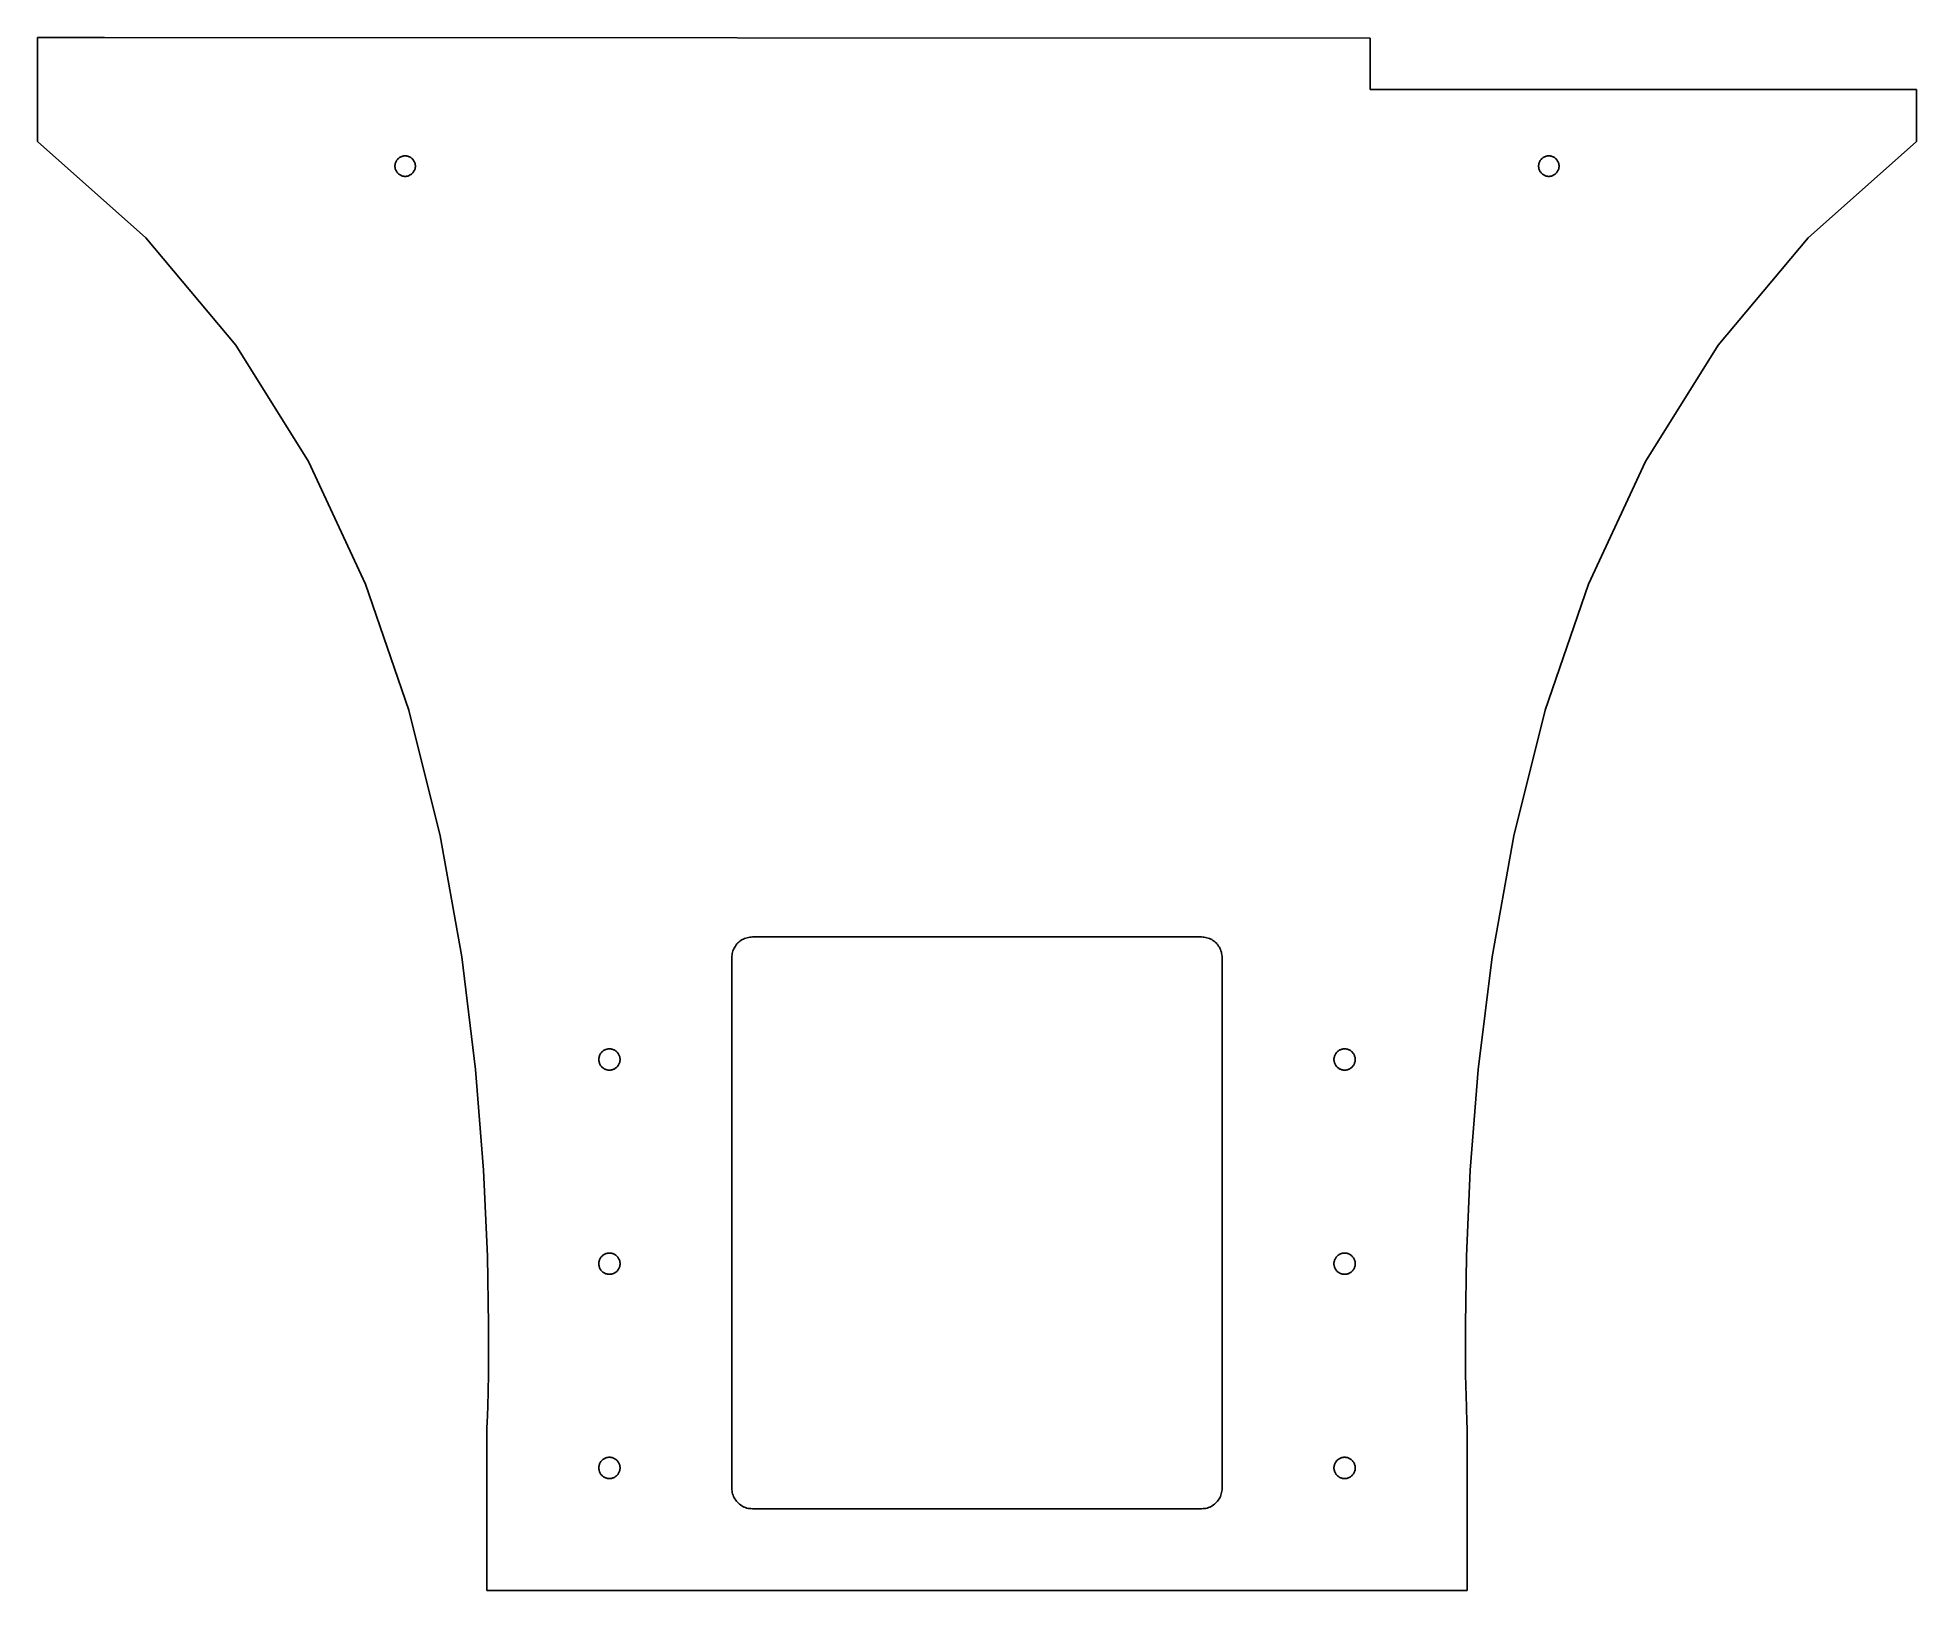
# Model space of a CAD drawing. Extents: x -11.1 to 11.9, y -10.1 to 8.9.
import ezdxf

# ---------------------------------------------------------------- set-up
doc = ezdxf.new("R2010")
doc.units = 0
doc.header["$MEASUREMENT"] = 0
doc.layers.get('0').update_dxf_attribs({"linetype": 'CONTINUOUS'})

msp = doc.modelspace()

# ---------------------------------------------------------------- linework, layer by layer
for p, q in [((-10.266, 8.901), (-11.084, 8.901)), ((-11.084, 8.901), (-11.084, 7.627)), ((5.229, 8.893), (-10.266, 8.901)), ((5.229, 8.267), (5.229, 8.893)), ((11.916, 8.267), (5.229, 8.267)), ((11.916, 7.627), (11.916, 8.267)), ((-11.084, 7.627), (-9.758, 6.449)), ((10.591, 6.449), (11.916, 7.627)), ((-6.702, 7.367), (-6.705, 7.359)), ((-6.699, 7.375), (-6.702, 7.367)), ((-6.696, 7.382), (-6.699, 7.375)), ((-6.692, 7.389), (-6.696, 7.382)), ((-6.688, 7.396), (-6.692, 7.389)), ((-6.683, 7.403), (-6.688, 7.396)), ((-6.678, 7.409), (-6.683, 7.403)), ((-6.672, 7.415), (-6.678, 7.409)), ((-6.666, 7.421), (-6.672, 7.415)), ((-6.66, 7.426), (-6.666, 7.421)), ((-6.653, 7.431), (-6.66, 7.426)), ((-6.646, 7.435), (-6.653, 7.431)), ((-6.639, 7.439), (-6.646, 7.435)), ((-6.632, 7.442), (-6.639, 7.439)), ((-6.624, 7.445), (-6.632, 7.442)), ((-6.616, 7.448), (-6.624, 7.445)), ((-6.608, 7.45), (-6.616, 7.448)), ((-6.6, 7.451), (-6.608, 7.45)), ((-6.592, 7.452), (-6.6, 7.451)), ((-6.584, 7.452), (-6.592, 7.452)), ((-6.576, 7.452), (-6.584, 7.452)), ((-6.567, 7.451), (-6.576, 7.452)), ((-6.559, 7.45), (-6.567, 7.451)), ((-6.551, 7.448), (-6.559, 7.45)), ((-6.544, 7.445), (-6.551, 7.448)), ((-6.536, 7.442), (-6.544, 7.445)), ((-6.529, 7.439), (-6.536, 7.442)), ((-6.521, 7.435), (-6.529, 7.439)), ((-6.514, 7.431), (-6.521, 7.435)), ((-6.508, 7.426), (-6.514, 7.431)), ((-6.501, 7.421), (-6.508, 7.426)), ((-6.495, 7.415), (-6.501, 7.421)), ((-6.49, 7.409), (-6.495, 7.415)), ((-6.485, 7.403), (-6.49, 7.409)), ((-6.48, 7.396), (-6.485, 7.403)), ((-6.476, 7.389), (-6.48, 7.396)), ((-6.472, 7.382), (-6.476, 7.389)), ((-6.468, 7.375), (-6.472, 7.382)), ((-6.465, 7.367), (-6.468, 7.375)), ((-6.463, 7.359), (-6.465, 7.367)), ((7.298, 7.367), (7.295, 7.359)), ((7.301, 7.375), (7.298, 7.367)), ((7.304, 7.382), (7.301, 7.375)), ((7.308, 7.389), (7.304, 7.382)), ((7.312, 7.396), (7.308, 7.389)), ((7.317, 7.403), (7.312, 7.396)), ((7.322, 7.409), (7.317, 7.403)), ((7.328, 7.415), (7.322, 7.409)), ((7.334, 7.421), (7.328, 7.415)), ((7.34, 7.426), (7.334, 7.421)), ((7.347, 7.431), (7.34, 7.426)), ((7.354, 7.435), (7.347, 7.431)), ((7.361, 7.439), (7.354, 7.435)), ((7.368, 7.442), (7.361, 7.439)), ((7.376, 7.445), (7.368, 7.442)), ((7.384, 7.448), (7.376, 7.445)), ((7.392, 7.45), (7.384, 7.448)), ((7.4, 7.451), (7.392, 7.45)), ((7.408, 7.452), (7.4, 7.451)), ((7.416, 7.452), (7.408, 7.452)), ((7.424, 7.452), (7.416, 7.452)), ((7.433, 7.451), (7.424, 7.452)), ((7.441, 7.45), (7.433, 7.451)), ((7.449, 7.448), (7.441, 7.45)), ((7.456, 7.445), (7.449, 7.448)), ((7.464, 7.442), (7.456, 7.445)), ((7.471, 7.439), (7.464, 7.442)), ((7.479, 7.435), (7.471, 7.439)), ((7.486, 7.431), (7.479, 7.435)), ((7.492, 7.426), (7.486, 7.431)), ((7.499, 7.421), (7.492, 7.426)), ((7.505, 7.415), (7.499, 7.421)), ((7.51, 7.409), (7.505, 7.415)), ((7.515, 7.403), (7.51, 7.409)), ((7.52, 7.396), (7.515, 7.403)), ((7.524, 7.389), (7.52, 7.396)), ((7.528, 7.382), (7.524, 7.389)), ((7.532, 7.375), (7.528, 7.382)), ((7.535, 7.367), (7.532, 7.375)), ((7.537, 7.359), (7.535, 7.367)), ((-6.708, 7.343), (-6.709, 7.335)), ((-6.709, 7.335), (-6.709, 7.327)), ((-6.709, 7.327), (-6.709, 7.319)), ((-6.709, 7.319), (-6.708, 7.311)), ((-6.706, 7.351), (-6.708, 7.343)), ((-6.708, 7.311), (-6.706, 7.303)), ((-6.705, 7.359), (-6.706, 7.351)), ((-6.706, 7.303), (-6.705, 7.295)), ((-6.705, 7.295), (-6.702, 7.287)), ((-6.702, 7.287), (-6.699, 7.279)), ((-6.699, 7.279), (-6.696, 7.272)), ((-6.696, 7.272), (-6.692, 7.264)), ((-6.692, 7.264), (-6.688, 7.258)), ((-6.688, 7.258), (-6.683, 7.251)), ((-6.683, 7.251), (-6.678, 7.245)), ((-6.678, 7.245), (-6.672, 7.239)), ((-6.672, 7.239), (-6.666, 7.233)), ((-6.666, 7.233), (-6.66, 7.228)), ((-6.66, 7.228), (-6.653, 7.223)), ((-6.653, 7.223), (-6.646, 7.219)), ((-6.646, 7.219), (-6.639, 7.215)), ((-6.639, 7.215), (-6.632, 7.212)), ((-6.632, 7.212), (-6.624, 7.209)), ((-6.624, 7.209), (-6.616, 7.206)), ((-6.616, 7.206), (-6.608, 7.204)), ((-6.608, 7.204), (-6.6, 7.203)), ((-6.6, 7.203), (-6.592, 7.202)), ((-6.592, 7.202), (-6.584, 7.202)), ((-6.584, 7.202), (-6.576, 7.202)), ((-6.576, 7.202), (-6.567, 7.203)), ((-6.567, 7.203), (-6.559, 7.204)), ((-6.559, 7.204), (-6.551, 7.206)), ((-6.551, 7.206), (-6.544, 7.209)), ((-6.544, 7.209), (-6.536, 7.212)), ((-6.536, 7.212), (-6.529, 7.215)), ((-6.529, 7.215), (-6.521, 7.219)), ((-6.521, 7.219), (-6.514, 7.223)), ((-6.514, 7.223), (-6.508, 7.228)), ((-6.508, 7.228), (-6.501, 7.233)), ((-6.501, 7.233), (-6.495, 7.239)), ((-6.495, 7.239), (-6.49, 7.245)), ((-6.49, 7.245), (-6.485, 7.251)), ((-6.485, 7.251), (-6.48, 7.258)), ((-6.48, 7.258), (-6.476, 7.264)), ((-6.476, 7.264), (-6.472, 7.272)), ((-6.472, 7.272), (-6.468, 7.279)), ((-6.468, 7.279), (-6.465, 7.287)), ((-6.465, 7.287), (-6.463, 7.295)), ((-6.461, 7.351), (-6.463, 7.359)), ((-6.463, 7.295), (-6.461, 7.303)), ((-6.46, 7.343), (-6.461, 7.351)), ((-6.461, 7.303), (-6.46, 7.311)), ((-6.459, 7.335), (-6.46, 7.343)), ((-6.46, 7.311), (-6.459, 7.319)), ((-6.459, 7.327), (-6.459, 7.335)), ((-6.459, 7.319), (-6.459, 7.327)), ((7.292, 7.343), (7.291, 7.335)), ((7.291, 7.335), (7.291, 7.327)), ((7.291, 7.327), (7.291, 7.319)), ((7.291, 7.319), (7.292, 7.311)), ((7.294, 7.351), (7.292, 7.343)), ((7.292, 7.311), (7.294, 7.303)), ((7.295, 7.359), (7.294, 7.351)), ((7.294, 7.303), (7.295, 7.295)), ((7.295, 7.295), (7.298, 7.287)), ((7.298, 7.287), (7.301, 7.279)), ((7.301, 7.279), (7.304, 7.272)), ((7.304, 7.272), (7.308, 7.264)), ((7.308, 7.264), (7.312, 7.258)), ((7.312, 7.258), (7.317, 7.251)), ((7.317, 7.251), (7.322, 7.245)), ((7.322, 7.245), (7.328, 7.239)), ((7.328, 7.239), (7.334, 7.233)), ((7.334, 7.233), (7.34, 7.228)), ((7.34, 7.228), (7.347, 7.223)), ((7.347, 7.223), (7.354, 7.219)), ((7.354, 7.219), (7.361, 7.215)), ((7.361, 7.215), (7.368, 7.212)), ((7.368, 7.212), (7.376, 7.209)), ((7.376, 7.209), (7.384, 7.206)), ((7.384, 7.206), (7.392, 7.204)), ((7.392, 7.204), (7.4, 7.203)), ((7.4, 7.203), (7.408, 7.202)), ((7.408, 7.202), (7.416, 7.202)), ((7.416, 7.202), (7.424, 7.202)), ((7.424, 7.202), (7.433, 7.203)), ((7.433, 7.203), (7.441, 7.204)), ((7.441, 7.204), (7.449, 7.206)), ((7.449, 7.206), (7.456, 7.209)), ((7.456, 7.209), (7.464, 7.212)), ((7.464, 7.212), (7.471, 7.215)), ((7.471, 7.215), (7.479, 7.219)), ((7.479, 7.219), (7.486, 7.223)), ((7.486, 7.223), (7.492, 7.228)), ((7.492, 7.228), (7.499, 7.233)), ((7.499, 7.233), (7.505, 7.239)), ((7.505, 7.239), (7.51, 7.245)), ((7.51, 7.245), (7.515, 7.251)), ((7.515, 7.251), (7.52, 7.258)), ((7.52, 7.258), (7.524, 7.264)), ((7.524, 7.264), (7.528, 7.272)), ((7.528, 7.272), (7.532, 7.279)), ((7.532, 7.279), (7.535, 7.287)), ((7.535, 7.287), (7.537, 7.295)), ((7.539, 7.351), (7.537, 7.359)), ((7.537, 7.295), (7.539, 7.303)), ((7.54, 7.343), (7.539, 7.351)), ((7.539, 7.303), (7.54, 7.311)), ((7.541, 7.335), (7.54, 7.343)), ((7.54, 7.311), (7.541, 7.319)), ((7.541, 7.327), (7.541, 7.335)), ((7.541, 7.319), (7.541, 7.327)), ((-9.758, 6.449), (-8.657, 5.136)), ((9.49, 5.136), (10.591, 6.449)), ((-8.657, 5.136), (-7.767, 3.711)), ((8.6, 3.711), (9.49, 5.136)), ((-7.767, 3.711), (-7.069, 2.208)), ((7.901, 2.208), (8.6, 3.711)), ((-7.069, 2.208), (-6.54, 0.665)), ((7.372, 0.665), (7.901, 2.208)), ((-6.54, 0.665), (-6.156, -0.87)), ((6.988, -0.87), (7.372, 0.665)), ((-6.156, -0.87), (-5.891, -2.352)), ((6.723, -2.352), (6.988, -0.87)), ((-2.575, -2.295), (-2.579, -2.311)), ((-2.571, -2.28), (-2.575, -2.295)), ((-2.565, -2.264), (-2.571, -2.28)), ((-2.558, -2.249), (-2.565, -2.264)), ((-2.55, -2.235), (-2.558, -2.249)), ((-2.542, -2.221), (-2.55, -2.235)), ((-2.532, -2.208), (-2.542, -2.221)), ((-2.522, -2.195), (-2.532, -2.208)), ((-2.511, -2.183), (-2.522, -2.195)), ((-2.499, -2.172), (-2.511, -2.183)), ((-2.486, -2.162), (-2.499, -2.172)), ((-2.473, -2.152), (-2.486, -2.162)), ((-2.459, -2.143), (-2.473, -2.152)), ((-2.444, -2.136), (-2.459, -2.143)), ((-2.429, -2.129), (-2.444, -2.136)), ((-2.414, -2.123), (-2.429, -2.129)), ((-2.399, -2.119), (-2.414, -2.123)), ((-2.383, -2.115), (-2.399, -2.119)), ((-2.366, -2.112), (-2.383, -2.115)), ((-2.35, -2.111), (-2.366, -2.112)), ((-2.334, -2.11), (-2.35, -2.111)), ((3.166, -2.11), (-2.334, -2.11)), ((3.183, -2.111), (3.166, -2.11)), ((3.199, -2.112), (3.183, -2.111)), ((3.215, -2.115), (3.199, -2.112)), ((3.231, -2.119), (3.215, -2.115)), ((3.247, -2.123), (3.231, -2.119)), ((3.262, -2.129), (3.247, -2.123)), ((3.277, -2.136), (3.262, -2.129)), ((3.291, -2.143), (3.277, -2.136)), ((3.305, -2.152), (3.291, -2.143)), ((3.318, -2.162), (3.305, -2.152)), ((3.331, -2.172), (3.318, -2.162)), ((3.343, -2.183), (3.331, -2.172)), ((3.354, -2.195), (3.343, -2.183)), ((3.365, -2.208), (3.354, -2.195)), ((3.374, -2.221), (3.365, -2.208)), ((3.383, -2.235), (3.374, -2.221)), ((3.39, -2.249), (3.383, -2.235)), ((3.397, -2.264), (3.39, -2.249)), ((3.403, -2.28), (3.397, -2.264)), ((3.408, -2.295), (3.403, -2.28)), ((3.411, -2.311), (3.408, -2.295)), ((-5.891, -2.352), (-5.721, -3.732)), ((-2.583, -2.344), (-2.584, -2.36)), ((-2.584, -2.36), (-2.584, -8.86)), ((-2.582, -2.327), (-2.583, -2.344)), ((-2.579, -2.311), (-2.582, -2.327)), ((3.414, -2.327), (3.411, -2.311)), ((3.416, -2.344), (3.414, -2.327)), ((3.416, -2.36), (3.416, -2.344)), ((3.416, -8.86), (3.416, -2.36)), ((6.553, -3.732), (6.723, -2.352)), ((-4.213, -3.593), (-4.214, -3.601)), ((-4.214, -3.601), (-4.214, -3.61)), ((-4.214, -3.61), (-4.214, -3.619)), ((-4.214, -3.619), (-4.213, -3.627)), ((-4.211, -3.585), (-4.213, -3.593)), ((-4.213, -3.627), (-4.211, -3.635)), ((-4.209, -3.576), (-4.211, -3.585)), ((-4.211, -3.635), (-4.209, -3.644)), ((-4.207, -3.568), (-4.209, -3.576)), ((-4.209, -3.644), (-4.207, -3.652)), ((-4.204, -3.56), (-4.207, -3.568)), ((-4.207, -3.652), (-4.204, -3.66)), ((-4.2, -3.553), (-4.204, -3.56)), ((-4.204, -3.66), (-4.2, -3.667)), ((-4.196, -3.545), (-4.2, -3.553)), ((-4.2, -3.667), (-4.196, -3.675)), ((-4.192, -3.538), (-4.196, -3.545)), ((-4.196, -3.675), (-4.192, -3.682)), ((-4.187, -3.531), (-4.192, -3.538)), ((-4.182, -3.524), (-4.187, -3.531)), ((-4.176, -3.518), (-4.182, -3.524)), ((-4.17, -3.512), (-4.176, -3.518)), ((-4.163, -3.507), (-4.17, -3.512)), ((-4.156, -3.502), (-4.163, -3.507)), ((-4.149, -3.497), (-4.156, -3.502)), ((-4.141, -3.493), (-4.149, -3.497)), ((-4.134, -3.49), (-4.141, -3.493)), ((-4.126, -3.487), (-4.134, -3.49)), ((-4.117, -3.484), (-4.126, -3.487)), ((-4.109, -3.482), (-4.117, -3.484)), ((-4.101, -3.481), (-4.109, -3.482)), ((-4.092, -3.48), (-4.101, -3.481)), ((-4.084, -3.48), (-4.092, -3.48)), ((-4.075, -3.48), (-4.084, -3.48)), ((-4.067, -3.481), (-4.075, -3.48)), ((-4.058, -3.482), (-4.067, -3.481)), ((-4.05, -3.484), (-4.058, -3.482)), ((-4.042, -3.487), (-4.05, -3.484)), ((-4.034, -3.49), (-4.042, -3.487)), ((-4.026, -3.493), (-4.034, -3.49)), ((-4.019, -3.497), (-4.026, -3.493)), ((-4.012, -3.502), (-4.019, -3.497)), ((-4.005, -3.507), (-4.012, -3.502)), ((-3.998, -3.512), (-4.005, -3.507)), ((-3.992, -3.518), (-3.998, -3.512)), ((-3.986, -3.524), (-3.992, -3.518)), ((-3.981, -3.531), (-3.986, -3.524)), ((-3.976, -3.538), (-3.981, -3.531)), ((-3.971, -3.545), (-3.976, -3.538)), ((-3.976, -3.682), (-3.971, -3.675)), ((-3.967, -3.553), (-3.971, -3.545)), ((-3.971, -3.675), (-3.967, -3.667)), ((-3.964, -3.56), (-3.967, -3.553)), ((-3.967, -3.667), (-3.964, -3.66)), ((-3.961, -3.568), (-3.964, -3.56)), ((-3.964, -3.66), (-3.961, -3.652)), ((-3.958, -3.576), (-3.961, -3.568)), ((-3.961, -3.652), (-3.958, -3.644)), ((-3.956, -3.585), (-3.958, -3.576)), ((-3.958, -3.644), (-3.956, -3.635)), ((-3.955, -3.593), (-3.956, -3.585)), ((-3.956, -3.635), (-3.955, -3.627)), ((-3.954, -3.601), (-3.955, -3.593)), ((-3.955, -3.627), (-3.954, -3.619)), ((-3.954, -3.61), (-3.954, -3.601)), ((-3.954, -3.619), (-3.954, -3.61)), ((4.787, -3.593), (4.786, -3.601)), ((4.786, -3.601), (4.786, -3.61)), ((4.786, -3.61), (4.786, -3.619)), ((4.786, -3.619), (4.787, -3.627)), ((4.789, -3.585), (4.787, -3.593)), ((4.787, -3.627), (4.789, -3.635)), ((4.791, -3.576), (4.789, -3.585)), ((4.789, -3.635), (4.791, -3.644)), ((4.793, -3.568), (4.791, -3.576)), ((4.791, -3.644), (4.793, -3.652)), ((4.796, -3.56), (4.793, -3.568)), ((4.793, -3.652), (4.796, -3.66)), ((4.8, -3.553), (4.796, -3.56)), ((4.796, -3.66), (4.8, -3.667)), ((4.804, -3.545), (4.8, -3.553)), ((4.8, -3.667), (4.804, -3.675)), ((4.808, -3.538), (4.804, -3.545)), ((4.804, -3.675), (4.808, -3.682)), ((4.813, -3.531), (4.808, -3.538)), ((4.818, -3.524), (4.813, -3.531)), ((4.824, -3.518), (4.818, -3.524)), ((4.83, -3.512), (4.824, -3.518)), ((4.837, -3.507), (4.83, -3.512)), ((4.844, -3.502), (4.837, -3.507)), ((4.851, -3.497), (4.844, -3.502)), ((4.859, -3.493), (4.851, -3.497)), ((4.866, -3.49), (4.859, -3.493)), ((4.874, -3.487), (4.866, -3.49)), ((4.883, -3.484), (4.874, -3.487)), ((4.891, -3.482), (4.883, -3.484)), ((4.899, -3.481), (4.891, -3.482)), ((4.908, -3.48), (4.899, -3.481)), ((4.916, -3.48), (4.908, -3.48)), ((4.925, -3.48), (4.916, -3.48)), ((4.933, -3.481), (4.925, -3.48)), ((4.942, -3.482), (4.933, -3.481)), ((4.95, -3.484), (4.942, -3.482)), ((4.958, -3.487), (4.95, -3.484)), ((4.966, -3.49), (4.958, -3.487)), ((4.974, -3.493), (4.966, -3.49)), ((4.981, -3.497), (4.974, -3.493)), ((4.988, -3.502), (4.981, -3.497)), ((4.995, -3.507), (4.988, -3.502)), ((5.002, -3.512), (4.995, -3.507)), ((5.008, -3.518), (5.002, -3.512)), ((5.014, -3.524), (5.008, -3.518)), ((5.019, -3.531), (5.014, -3.524)), ((5.024, -3.538), (5.019, -3.531)), ((5.029, -3.545), (5.024, -3.538)), ((5.024, -3.682), (5.029, -3.675)), ((5.033, -3.553), (5.029, -3.545)), ((5.029, -3.675), (5.033, -3.667)), ((5.036, -3.56), (5.033, -3.553)), ((5.033, -3.667), (5.036, -3.66)), ((5.039, -3.568), (5.036, -3.56)), ((5.036, -3.66), (5.039, -3.652)), ((5.042, -3.576), (5.039, -3.568)), ((5.039, -3.652), (5.042, -3.644)), ((5.044, -3.585), (5.042, -3.576)), ((5.042, -3.644), (5.044, -3.635)), ((5.045, -3.593), (5.044, -3.585)), ((5.044, -3.635), (5.045, -3.627)), ((5.046, -3.601), (5.045, -3.593)), ((5.045, -3.627), (5.046, -3.619)), ((5.046, -3.61), (5.046, -3.601)), ((5.046, -3.619), (5.046, -3.61)), ((-5.721, -3.732), (-5.623, -4.966)), ((-4.192, -3.682), (-4.187, -3.689)), ((-4.187, -3.689), (-4.182, -3.696)), ((-4.182, -3.696), (-4.176, -3.702)), ((-4.176, -3.702), (-4.17, -3.708)), ((-4.17, -3.708), (-4.163, -3.713)), ((-4.163, -3.713), (-4.156, -3.718)), ((-4.156, -3.718), (-4.149, -3.723)), ((-4.149, -3.723), (-4.141, -3.727)), ((-4.141, -3.727), (-4.134, -3.73)), ((-4.134, -3.73), (-4.126, -3.733)), ((-4.126, -3.733), (-4.117, -3.736)), ((-4.117, -3.736), (-4.109, -3.738)), ((-4.109, -3.738), (-4.101, -3.739)), ((-4.101, -3.739), (-4.092, -3.74)), ((-4.092, -3.74), (-4.084, -3.74)), ((-4.084, -3.74), (-4.075, -3.74)), ((-4.075, -3.74), (-4.067, -3.739)), ((-4.067, -3.739), (-4.058, -3.738)), ((-4.058, -3.738), (-4.05, -3.736)), ((-4.05, -3.736), (-4.042, -3.733)), ((-4.042, -3.733), (-4.034, -3.73)), ((-4.034, -3.73), (-4.026, -3.727)), ((-4.026, -3.727), (-4.019, -3.723)), ((-4.019, -3.723), (-4.012, -3.718)), ((-4.012, -3.718), (-4.005, -3.713)), ((-4.005, -3.713), (-3.998, -3.708)), ((-3.998, -3.708), (-3.992, -3.702)), ((-3.992, -3.702), (-3.986, -3.696)), ((-3.986, -3.696), (-3.981, -3.689)), ((-3.981, -3.689), (-3.976, -3.682)), ((4.808, -3.682), (4.813, -3.689)), ((4.813, -3.689), (4.818, -3.696)), ((4.818, -3.696), (4.824, -3.702)), ((4.824, -3.702), (4.83, -3.708)), ((4.83, -3.708), (4.837, -3.713)), ((4.837, -3.713), (4.844, -3.718)), ((4.844, -3.718), (4.851, -3.723)), ((4.851, -3.723), (4.859, -3.727)), ((4.859, -3.727), (4.866, -3.73)), ((4.866, -3.73), (4.874, -3.733)), ((4.874, -3.733), (4.883, -3.736)), ((4.883, -3.736), (4.891, -3.738)), ((4.891, -3.738), (4.899, -3.739)), ((4.899, -3.739), (4.908, -3.74)), ((4.908, -3.74), (4.916, -3.74)), ((4.916, -3.74), (4.925, -3.74)), ((4.925, -3.74), (4.933, -3.739)), ((4.933, -3.739), (4.942, -3.738)), ((4.942, -3.738), (4.95, -3.736)), ((4.95, -3.736), (4.958, -3.733)), ((4.958, -3.733), (4.966, -3.73)), ((4.966, -3.73), (4.974, -3.727)), ((4.974, -3.727), (4.981, -3.723)), ((4.981, -3.723), (4.988, -3.718)), ((4.988, -3.718), (4.995, -3.713)), ((4.995, -3.713), (5.002, -3.708)), ((5.002, -3.708), (5.008, -3.702)), ((5.008, -3.702), (5.014, -3.696)), ((5.014, -3.696), (5.019, -3.689)), ((5.019, -3.689), (5.024, -3.682)), ((6.455, -4.966), (6.553, -3.732)), ((-5.623, -4.966), (-5.576, -6.018)), ((6.409, -6.018), (6.455, -4.966)), ((-5.576, -6.018), (-5.562, -6.858)), ((-4.213, -6.093), (-4.214, -6.101)), ((-4.214, -6.101), (-4.214, -6.11)), ((-4.214, -6.11), (-4.214, -6.119)), ((-4.214, -6.119), (-4.213, -6.127)), ((-4.211, -6.085), (-4.213, -6.093)), ((-4.213, -6.127), (-4.211, -6.135)), ((-4.209, -6.076), (-4.211, -6.085)), ((-4.211, -6.135), (-4.209, -6.144)), ((-4.207, -6.068), (-4.209, -6.076)), ((-4.209, -6.144), (-4.207, -6.152)), ((-4.204, -6.06), (-4.207, -6.068)), ((-4.207, -6.152), (-4.204, -6.16)), ((-4.2, -6.053), (-4.204, -6.06)), ((-4.204, -6.16), (-4.2, -6.167)), ((-4.196, -6.045), (-4.2, -6.053)), ((-4.2, -6.167), (-4.196, -6.175)), ((-4.192, -6.038), (-4.196, -6.045)), ((-4.196, -6.175), (-4.192, -6.182)), ((-4.187, -6.031), (-4.192, -6.038)), ((-4.192, -6.182), (-4.187, -6.189)), ((-4.182, -6.024), (-4.187, -6.031)), ((-4.187, -6.189), (-4.182, -6.196)), ((-4.176, -6.018), (-4.182, -6.024)), ((-4.182, -6.196), (-4.176, -6.202)), ((-4.17, -6.012), (-4.176, -6.018)), ((-4.176, -6.202), (-4.17, -6.208)), ((-4.163, -6.007), (-4.17, -6.012)), ((-4.17, -6.208), (-4.163, -6.213)), ((-4.156, -6.002), (-4.163, -6.007)), ((-4.149, -5.997), (-4.156, -6.002)), ((-4.141, -5.993), (-4.149, -5.997)), ((-4.134, -5.99), (-4.141, -5.993)), ((-4.126, -5.987), (-4.134, -5.99)), ((-4.117, -5.984), (-4.126, -5.987)), ((-4.109, -5.982), (-4.117, -5.984)), ((-4.101, -5.981), (-4.109, -5.982)), ((-4.092, -5.98), (-4.101, -5.981)), ((-4.084, -5.98), (-4.092, -5.98)), ((-4.075, -5.98), (-4.084, -5.98)), ((-4.067, -5.981), (-4.075, -5.98)), ((-4.058, -5.982), (-4.067, -5.981)), ((-4.05, -5.984), (-4.058, -5.982)), ((-4.042, -5.987), (-4.05, -5.984)), ((-4.034, -5.99), (-4.042, -5.987)), ((-4.026, -5.993), (-4.034, -5.99)), ((-4.019, -5.997), (-4.026, -5.993)), ((-4.012, -6.002), (-4.019, -5.997)), ((-4.005, -6.007), (-4.012, -6.002)), ((-3.998, -6.012), (-4.005, -6.007)), ((-4.005, -6.213), (-3.998, -6.208)), ((-3.992, -6.018), (-3.998, -6.012)), ((-3.998, -6.208), (-3.992, -6.202)), ((-3.986, -6.024), (-3.992, -6.018)), ((-3.992, -6.202), (-3.986, -6.196)), ((-3.981, -6.031), (-3.986, -6.024)), ((-3.986, -6.196), (-3.981, -6.189)), ((-3.976, -6.038), (-3.981, -6.031)), ((-3.981, -6.189), (-3.976, -6.182)), ((-3.971, -6.045), (-3.976, -6.038)), ((-3.976, -6.182), (-3.971, -6.175)), ((-3.967, -6.053), (-3.971, -6.045)), ((-3.971, -6.175), (-3.967, -6.167)), ((-3.964, -6.06), (-3.967, -6.053)), ((-3.967, -6.167), (-3.964, -6.16)), ((-3.961, -6.068), (-3.964, -6.06)), ((-3.964, -6.16), (-3.961, -6.152)), ((-3.958, -6.076), (-3.961, -6.068)), ((-3.961, -6.152), (-3.958, -6.144)), ((-3.956, -6.085), (-3.958, -6.076)), ((-3.958, -6.144), (-3.956, -6.135)), ((-3.955, -6.093), (-3.956, -6.085)), ((-3.956, -6.135), (-3.955, -6.127)), ((-3.954, -6.101), (-3.955, -6.093)), ((-3.955, -6.127), (-3.954, -6.119)), ((-3.954, -6.11), (-3.954, -6.101)), ((-3.954, -6.119), (-3.954, -6.11)), ((4.787, -6.093), (4.786, -6.101)), ((4.786, -6.101), (4.786, -6.11)), ((4.786, -6.11), (4.786, -6.119)), ((4.786, -6.119), (4.787, -6.127)), ((4.789, -6.085), (4.787, -6.093)), ((4.787, -6.127), (4.789, -6.135)), ((4.791, -6.076), (4.789, -6.085)), ((4.789, -6.135), (4.791, -6.144)), ((4.793, -6.068), (4.791, -6.076)), ((4.791, -6.144), (4.793, -6.152)), ((4.796, -6.06), (4.793, -6.068)), ((4.793, -6.152), (4.796, -6.16)), ((4.8, -6.053), (4.796, -6.06)), ((4.796, -6.16), (4.8, -6.167)), ((4.804, -6.045), (4.8, -6.053)), ((4.8, -6.167), (4.804, -6.175)), ((4.808, -6.038), (4.804, -6.045)), ((4.804, -6.175), (4.808, -6.182)), ((4.813, -6.031), (4.808, -6.038)), ((4.808, -6.182), (4.813, -6.189)), ((4.818, -6.024), (4.813, -6.031)), ((4.813, -6.189), (4.818, -6.196)), ((4.824, -6.018), (4.818, -6.024)), ((4.818, -6.196), (4.824, -6.202)), ((4.83, -6.012), (4.824, -6.018)), ((4.824, -6.202), (4.83, -6.208)), ((4.837, -6.007), (4.83, -6.012)), ((4.83, -6.208), (4.837, -6.213)), ((4.844, -6.002), (4.837, -6.007)), ((4.851, -5.997), (4.844, -6.002)), ((4.859, -5.993), (4.851, -5.997)), ((4.866, -5.99), (4.859, -5.993)), ((4.874, -5.987), (4.866, -5.99)), ((4.883, -5.984), (4.874, -5.987)), ((4.891, -5.982), (4.883, -5.984)), ((4.899, -5.981), (4.891, -5.982)), ((4.908, -5.98), (4.899, -5.981)), ((4.916, -5.98), (4.908, -5.98)), ((4.925, -5.98), (4.916, -5.98)), ((4.933, -5.981), (4.925, -5.98)), ((4.942, -5.982), (4.933, -5.981)), ((4.95, -5.984), (4.942, -5.982)), ((4.958, -5.987), (4.95, -5.984)), ((4.966, -5.99), (4.958, -5.987)), ((4.974, -5.993), (4.966, -5.99)), ((4.981, -5.997), (4.974, -5.993)), ((4.988, -6.002), (4.981, -5.997)), ((4.995, -6.007), (4.988, -6.002)), ((5.002, -6.012), (4.995, -6.007)), ((4.995, -6.213), (5.002, -6.208)), ((5.008, -6.018), (5.002, -6.012)), ((5.002, -6.208), (5.008, -6.202)), ((5.014, -6.024), (5.008, -6.018)), ((5.008, -6.202), (5.014, -6.196)), ((5.019, -6.031), (5.014, -6.024)), ((5.014, -6.196), (5.019, -6.189)), ((5.024, -6.038), (5.019, -6.031)), ((5.019, -6.189), (5.024, -6.182)), ((5.029, -6.045), (5.024, -6.038)), ((5.024, -6.182), (5.029, -6.175)), ((5.033, -6.053), (5.029, -6.045)), ((5.029, -6.175), (5.033, -6.167)), ((5.036, -6.06), (5.033, -6.053)), ((5.033, -6.167), (5.036, -6.16)), ((5.039, -6.068), (5.036, -6.06)), ((5.036, -6.16), (5.039, -6.152)), ((5.042, -6.076), (5.039, -6.068)), ((5.039, -6.152), (5.042, -6.144)), ((5.044, -6.085), (5.042, -6.076)), ((5.042, -6.144), (5.044, -6.135)), ((5.045, -6.093), (5.044, -6.085)), ((5.044, -6.135), (5.045, -6.127)), ((5.046, -6.101), (5.045, -6.093)), ((5.045, -6.127), (5.046, -6.119)), ((5.046, -6.11), (5.046, -6.101)), ((5.046, -6.119), (5.046, -6.11)), ((6.395, -6.858), (6.409, -6.018)), ((-4.163, -6.213), (-4.156, -6.218)), ((-4.156, -6.218), (-4.149, -6.223)), ((-4.149, -6.223), (-4.141, -6.227)), ((-4.141, -6.227), (-4.134, -6.23)), ((-4.134, -6.23), (-4.126, -6.233)), ((-4.126, -6.233), (-4.117, -6.236)), ((-4.117, -6.236), (-4.109, -6.238)), ((-4.109, -6.238), (-4.101, -6.239)), ((-4.101, -6.239), (-4.092, -6.24)), ((-4.092, -6.24), (-4.084, -6.24)), ((-4.084, -6.24), (-4.075, -6.24)), ((-4.075, -6.24), (-4.067, -6.239)), ((-4.067, -6.239), (-4.058, -6.238)), ((-4.058, -6.238), (-4.05, -6.236)), ((-4.05, -6.236), (-4.042, -6.233)), ((-4.042, -6.233), (-4.034, -6.23)), ((-4.034, -6.23), (-4.026, -6.227)), ((-4.026, -6.227), (-4.019, -6.223)), ((-4.019, -6.223), (-4.012, -6.218)), ((-4.012, -6.218), (-4.005, -6.213)), ((4.837, -6.213), (4.844, -6.218)), ((4.844, -6.218), (4.851, -6.223)), ((4.851, -6.223), (4.859, -6.227)), ((4.859, -6.227), (4.866, -6.23)), ((4.866, -6.23), (4.874, -6.233)), ((4.874, -6.233), (4.883, -6.236)), ((4.883, -6.236), (4.891, -6.238)), ((4.891, -6.238), (4.899, -6.239)), ((4.899, -6.239), (4.908, -6.24)), ((4.908, -6.24), (4.916, -6.24)), ((4.916, -6.24), (4.925, -6.24)), ((4.925, -6.24), (4.933, -6.239)), ((4.933, -6.239), (4.942, -6.238)), ((4.942, -6.238), (4.95, -6.236)), ((4.95, -6.236), (4.958, -6.233)), ((4.958, -6.233), (4.966, -6.23)), ((4.966, -6.23), (4.974, -6.227)), ((4.974, -6.227), (4.981, -6.223)), ((4.981, -6.223), (4.988, -6.218)), ((4.988, -6.218), (4.995, -6.213)), ((-5.562, -6.858), (-5.565, -7.471)), ((6.398, -7.471), (6.395, -6.858)), ((-5.565, -7.471), (-5.574, -7.862)), ((6.407, -7.862), (6.398, -7.471)), ((-5.574, -7.862), (-5.582, -8.057)), ((6.414, -8.057), (6.407, -7.862)), ((-5.582, -8.057), (-5.584, -8.11)), ((-5.584, -8.11), (-5.584, -10.11)), ((6.416, -8.11), (6.414, -8.057)), ((6.416, -10.11), (6.416, -8.11)), ((-4.163, -8.507), (-4.17, -8.512)), ((-4.156, -8.502), (-4.163, -8.507)), ((-4.149, -8.497), (-4.156, -8.502)), ((-4.141, -8.493), (-4.149, -8.497)), ((-4.134, -8.49), (-4.141, -8.493)), ((-4.126, -8.487), (-4.134, -8.49)), ((-4.117, -8.484), (-4.126, -8.487)), ((-4.109, -8.482), (-4.117, -8.484)), ((-4.101, -8.481), (-4.109, -8.482)), ((-4.092, -8.48), (-4.101, -8.481)), ((-4.084, -8.48), (-4.092, -8.48)), ((-4.075, -8.48), (-4.084, -8.48)), ((-4.067, -8.481), (-4.075, -8.48)), ((-4.058, -8.482), (-4.067, -8.481)), ((-4.05, -8.484), (-4.058, -8.482)), ((-4.042, -8.487), (-4.05, -8.484)), ((-4.034, -8.49), (-4.042, -8.487)), ((-4.026, -8.493), (-4.034, -8.49)), ((-4.019, -8.497), (-4.026, -8.493)), ((-4.012, -8.502), (-4.019, -8.497)), ((-4.005, -8.507), (-4.012, -8.502)), ((-3.998, -8.512), (-4.005, -8.507)), ((4.837, -8.507), (4.83, -8.512)), ((4.844, -8.502), (4.837, -8.507)), ((4.851, -8.497), (4.844, -8.502)), ((4.859, -8.493), (4.851, -8.497)), ((4.866, -8.49), (4.859, -8.493)), ((4.874, -8.487), (4.866, -8.49)), ((4.883, -8.484), (4.874, -8.487)), ((4.891, -8.482), (4.883, -8.484)), ((4.899, -8.481), (4.891, -8.482)), ((4.908, -8.48), (4.899, -8.481)), ((4.916, -8.48), (4.908, -8.48)), ((4.925, -8.48), (4.916, -8.48)), ((4.933, -8.481), (4.925, -8.48)), ((4.942, -8.482), (4.933, -8.481)), ((4.95, -8.484), (4.942, -8.482)), ((4.958, -8.487), (4.95, -8.484)), ((4.966, -8.49), (4.958, -8.487)), ((4.974, -8.493), (4.966, -8.49)), ((4.981, -8.497), (4.974, -8.493)), ((4.988, -8.502), (4.981, -8.497)), ((4.995, -8.507), (4.988, -8.502)), ((5.002, -8.512), (4.995, -8.507)), ((-4.213, -8.593), (-4.214, -8.601)), ((-4.214, -8.601), (-4.214, -8.61)), ((-4.214, -8.61), (-4.214, -8.619)), ((-4.214, -8.619), (-4.213, -8.627)), ((-4.211, -8.585), (-4.213, -8.593)), ((-4.213, -8.627), (-4.211, -8.635)), ((-4.209, -8.576), (-4.211, -8.585)), ((-4.211, -8.635), (-4.209, -8.644)), ((-4.207, -8.568), (-4.209, -8.576)), ((-4.209, -8.644), (-4.207, -8.652)), ((-4.204, -8.56), (-4.207, -8.568)), ((-4.207, -8.652), (-4.204, -8.66)), ((-4.2, -8.553), (-4.204, -8.56)), ((-4.204, -8.66), (-4.2, -8.667)), ((-4.196, -8.545), (-4.2, -8.553)), ((-4.2, -8.667), (-4.196, -8.675)), ((-4.192, -8.538), (-4.196, -8.545)), ((-4.196, -8.675), (-4.192, -8.682)), ((-4.187, -8.531), (-4.192, -8.538)), ((-4.192, -8.682), (-4.187, -8.689)), ((-4.182, -8.524), (-4.187, -8.531)), ((-4.187, -8.689), (-4.182, -8.696)), ((-4.176, -8.518), (-4.182, -8.524)), ((-4.182, -8.696), (-4.176, -8.702)), ((-4.17, -8.512), (-4.176, -8.518)), ((-4.176, -8.702), (-4.17, -8.708)), ((-4.17, -8.708), (-4.163, -8.713)), ((-4.163, -8.713), (-4.156, -8.718)), ((-4.156, -8.718), (-4.149, -8.723)), ((-4.149, -8.723), (-4.141, -8.727)), ((-4.141, -8.727), (-4.134, -8.73)), ((-4.134, -8.73), (-4.126, -8.733)), ((-4.126, -8.733), (-4.117, -8.736)), ((-4.117, -8.736), (-4.109, -8.738)), ((-4.109, -8.738), (-4.101, -8.739)), ((-4.101, -8.739), (-4.092, -8.74)), ((-4.092, -8.74), (-4.084, -8.74)), ((-4.084, -8.74), (-4.075, -8.74)), ((-4.075, -8.74), (-4.067, -8.739)), ((-4.067, -8.739), (-4.058, -8.738)), ((-4.058, -8.738), (-4.05, -8.736)), ((-4.05, -8.736), (-4.042, -8.733)), ((-4.042, -8.733), (-4.034, -8.73)), ((-4.034, -8.73), (-4.026, -8.727)), ((-4.026, -8.727), (-4.019, -8.723)), ((-4.019, -8.723), (-4.012, -8.718)), ((-4.012, -8.718), (-4.005, -8.713)), ((-4.005, -8.713), (-3.998, -8.708)), ((-3.992, -8.518), (-3.998, -8.512)), ((-3.998, -8.708), (-3.992, -8.702)), ((-3.986, -8.524), (-3.992, -8.518)), ((-3.992, -8.702), (-3.986, -8.696)), ((-3.981, -8.531), (-3.986, -8.524)), ((-3.986, -8.696), (-3.981, -8.689)), ((-3.976, -8.538), (-3.981, -8.531)), ((-3.981, -8.689), (-3.976, -8.682)), ((-3.971, -8.545), (-3.976, -8.538)), ((-3.976, -8.682), (-3.971, -8.675)), ((-3.967, -8.553), (-3.971, -8.545)), ((-3.971, -8.675), (-3.967, -8.667)), ((-3.964, -8.56), (-3.967, -8.553)), ((-3.967, -8.667), (-3.964, -8.66)), ((-3.961, -8.568), (-3.964, -8.56)), ((-3.964, -8.66), (-3.961, -8.652)), ((-3.958, -8.576), (-3.961, -8.568)), ((-3.961, -8.652), (-3.958, -8.644)), ((-3.956, -8.585), (-3.958, -8.576)), ((-3.958, -8.644), (-3.956, -8.635)), ((-3.955, -8.593), (-3.956, -8.585)), ((-3.956, -8.635), (-3.955, -8.627)), ((-3.954, -8.601), (-3.955, -8.593)), ((-3.955, -8.627), (-3.954, -8.619)), ((-3.954, -8.61), (-3.954, -8.601)), ((-3.954, -8.619), (-3.954, -8.61)), ((4.787, -8.593), (4.786, -8.601)), ((4.786, -8.601), (4.786, -8.61)), ((4.786, -8.61), (4.786, -8.619)), ((4.786, -8.619), (4.787, -8.627)), ((4.789, -8.585), (4.787, -8.593)), ((4.787, -8.627), (4.789, -8.635)), ((4.791, -8.576), (4.789, -8.585)), ((4.789, -8.635), (4.791, -8.644)), ((4.793, -8.568), (4.791, -8.576)), ((4.791, -8.644), (4.793, -8.652)), ((4.796, -8.56), (4.793, -8.568)), ((4.793, -8.652), (4.796, -8.66)), ((4.8, -8.553), (4.796, -8.56)), ((4.796, -8.66), (4.8, -8.667)), ((4.804, -8.545), (4.8, -8.553)), ((4.8, -8.667), (4.804, -8.675)), ((4.808, -8.538), (4.804, -8.545)), ((4.804, -8.675), (4.808, -8.682)), ((4.813, -8.531), (4.808, -8.538)), ((4.808, -8.682), (4.813, -8.689)), ((4.818, -8.524), (4.813, -8.531)), ((4.813, -8.689), (4.818, -8.696)), ((4.824, -8.518), (4.818, -8.524)), ((4.818, -8.696), (4.824, -8.702)), ((4.83, -8.512), (4.824, -8.518)), ((4.824, -8.702), (4.83, -8.708)), ((4.83, -8.708), (4.837, -8.713)), ((4.837, -8.713), (4.844, -8.718)), ((4.844, -8.718), (4.851, -8.723)), ((4.851, -8.723), (4.859, -8.727)), ((4.859, -8.727), (4.866, -8.73)), ((4.866, -8.73), (4.874, -8.733)), ((4.874, -8.733), (4.883, -8.736)), ((4.883, -8.736), (4.891, -8.738)), ((4.891, -8.738), (4.899, -8.739)), ((4.899, -8.739), (4.908, -8.74)), ((4.908, -8.74), (4.916, -8.74)), ((4.916, -8.74), (4.925, -8.74)), ((4.925, -8.74), (4.933, -8.739)), ((4.933, -8.739), (4.942, -8.738)), ((4.942, -8.738), (4.95, -8.736)), ((4.95, -8.736), (4.958, -8.733)), ((4.958, -8.733), (4.966, -8.73)), ((4.966, -8.73), (4.974, -8.727)), ((4.974, -8.727), (4.981, -8.723)), ((4.981, -8.723), (4.988, -8.718)), ((4.988, -8.718), (4.995, -8.713)), ((4.995, -8.713), (5.002, -8.708)), ((5.008, -8.518), (5.002, -8.512)), ((5.002, -8.708), (5.008, -8.702)), ((5.014, -8.524), (5.008, -8.518)), ((5.008, -8.702), (5.014, -8.696)), ((5.019, -8.531), (5.014, -8.524)), ((5.014, -8.696), (5.019, -8.689)), ((5.024, -8.538), (5.019, -8.531)), ((5.019, -8.689), (5.024, -8.682)), ((5.029, -8.545), (5.024, -8.538)), ((5.024, -8.682), (5.029, -8.675)), ((5.033, -8.553), (5.029, -8.545)), ((5.029, -8.675), (5.033, -8.667)), ((5.036, -8.56), (5.033, -8.553)), ((5.033, -8.667), (5.036, -8.66)), ((5.039, -8.568), (5.036, -8.56)), ((5.036, -8.66), (5.039, -8.652)), ((5.042, -8.576), (5.039, -8.568)), ((5.039, -8.652), (5.042, -8.644)), ((5.044, -8.585), (5.042, -8.576)), ((5.042, -8.644), (5.044, -8.635)), ((5.045, -8.593), (5.044, -8.585)), ((5.044, -8.635), (5.045, -8.627)), ((5.046, -8.601), (5.045, -8.593)), ((5.045, -8.627), (5.046, -8.619)), ((5.046, -8.61), (5.046, -8.601)), ((5.046, -8.619), (5.046, -8.61)), ((-2.584, -8.86), (-2.583, -8.877)), ((-2.583, -8.877), (-2.581, -8.894)), ((-2.581, -8.894), (-2.579, -8.911)), ((-2.579, -8.911), (-2.575, -8.927)), ((-2.575, -8.927), (-2.569, -8.944)), ((-2.569, -8.944), (-2.563, -8.96)), ((-2.563, -8.96), (-2.556, -8.975)), ((3.388, -8.975), (3.395, -8.96)), ((3.395, -8.96), (3.402, -8.944)), ((3.402, -8.944), (3.407, -8.927)), ((3.407, -8.927), (3.411, -8.911)), ((3.411, -8.911), (3.414, -8.894)), ((3.414, -8.894), (3.416, -8.877)), ((3.416, -8.877), (3.416, -8.86)), ((-2.556, -8.975), (-2.547, -8.99)), ((-2.547, -8.99), (-2.538, -9.004)), ((-2.538, -9.004), (-2.528, -9.018)), ((-2.528, -9.018), (-2.517, -9.031)), ((-2.517, -9.031), (-2.504, -9.043)), ((-2.504, -9.043), (-2.492, -9.054)), ((-2.492, -9.054), (-2.478, -9.064)), ((-2.478, -9.064), (-2.464, -9.074)), ((-2.464, -9.074), (-2.449, -9.082)), ((-2.449, -9.082), (-2.433, -9.089)), ((-2.433, -9.089), (-2.418, -9.096)), ((-2.418, -9.096), (-2.401, -9.101)), ((-2.401, -9.101), (-2.385, -9.105)), ((-2.385, -9.105), (-2.368, -9.108)), ((-2.368, -9.108), (-2.351, -9.109)), ((-2.351, -9.109), (-2.334, -9.11)), ((-2.334, -9.11), (3.166, -9.11)), ((3.166, -9.11), (3.183, -9.109)), ((3.183, -9.109), (3.2, -9.108)), ((3.2, -9.108), (3.217, -9.105)), ((3.217, -9.105), (3.234, -9.101)), ((3.234, -9.101), (3.25, -9.096)), ((3.25, -9.096), (3.266, -9.089)), ((3.266, -9.089), (3.281, -9.082)), ((3.281, -9.082), (3.296, -9.074)), ((3.296, -9.074), (3.31, -9.064)), ((3.31, -9.064), (3.324, -9.054)), ((3.324, -9.054), (3.337, -9.043)), ((3.337, -9.043), (3.349, -9.031)), ((3.349, -9.031), (3.36, -9.018)), ((3.36, -9.018), (3.37, -9.004)), ((3.37, -9.004), (3.38, -8.99)), ((3.38, -8.99), (3.388, -8.975)), ((-5.584, -10.11), (6.416, -10.11))]:
    msp.add_line(p, q)

doc.saveas('drawing.dxf')
